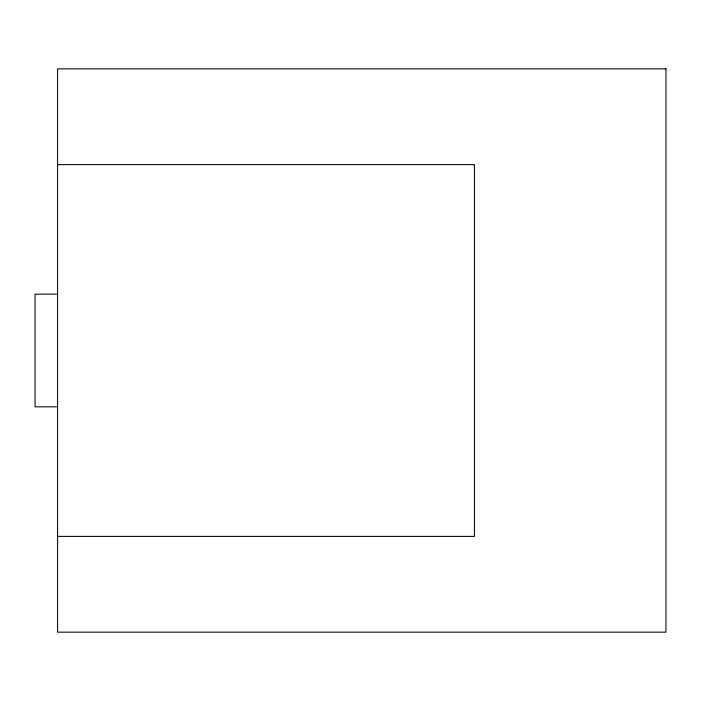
<?xml version="1.0" encoding="UTF-8"?>
<svg xmlns="http://www.w3.org/2000/svg" width="701" height="701" viewBox="0 0 701 701"><rect width="100%" height="100%" fill="white"/><g stroke="black" fill="none" stroke-linecap="round" stroke-linejoin="round"><path stroke-width="1.05" d="M57.578 164.612L474.428 164.612L474.428 536.388L57.578 536.388M57.578 294.166L35.05 294.166L35.05 406.834L57.578 406.834M665.95 68.847L57.578 68.847L57.578 632.153L665.95 632.153L665.95 68.847"/></g></svg>
